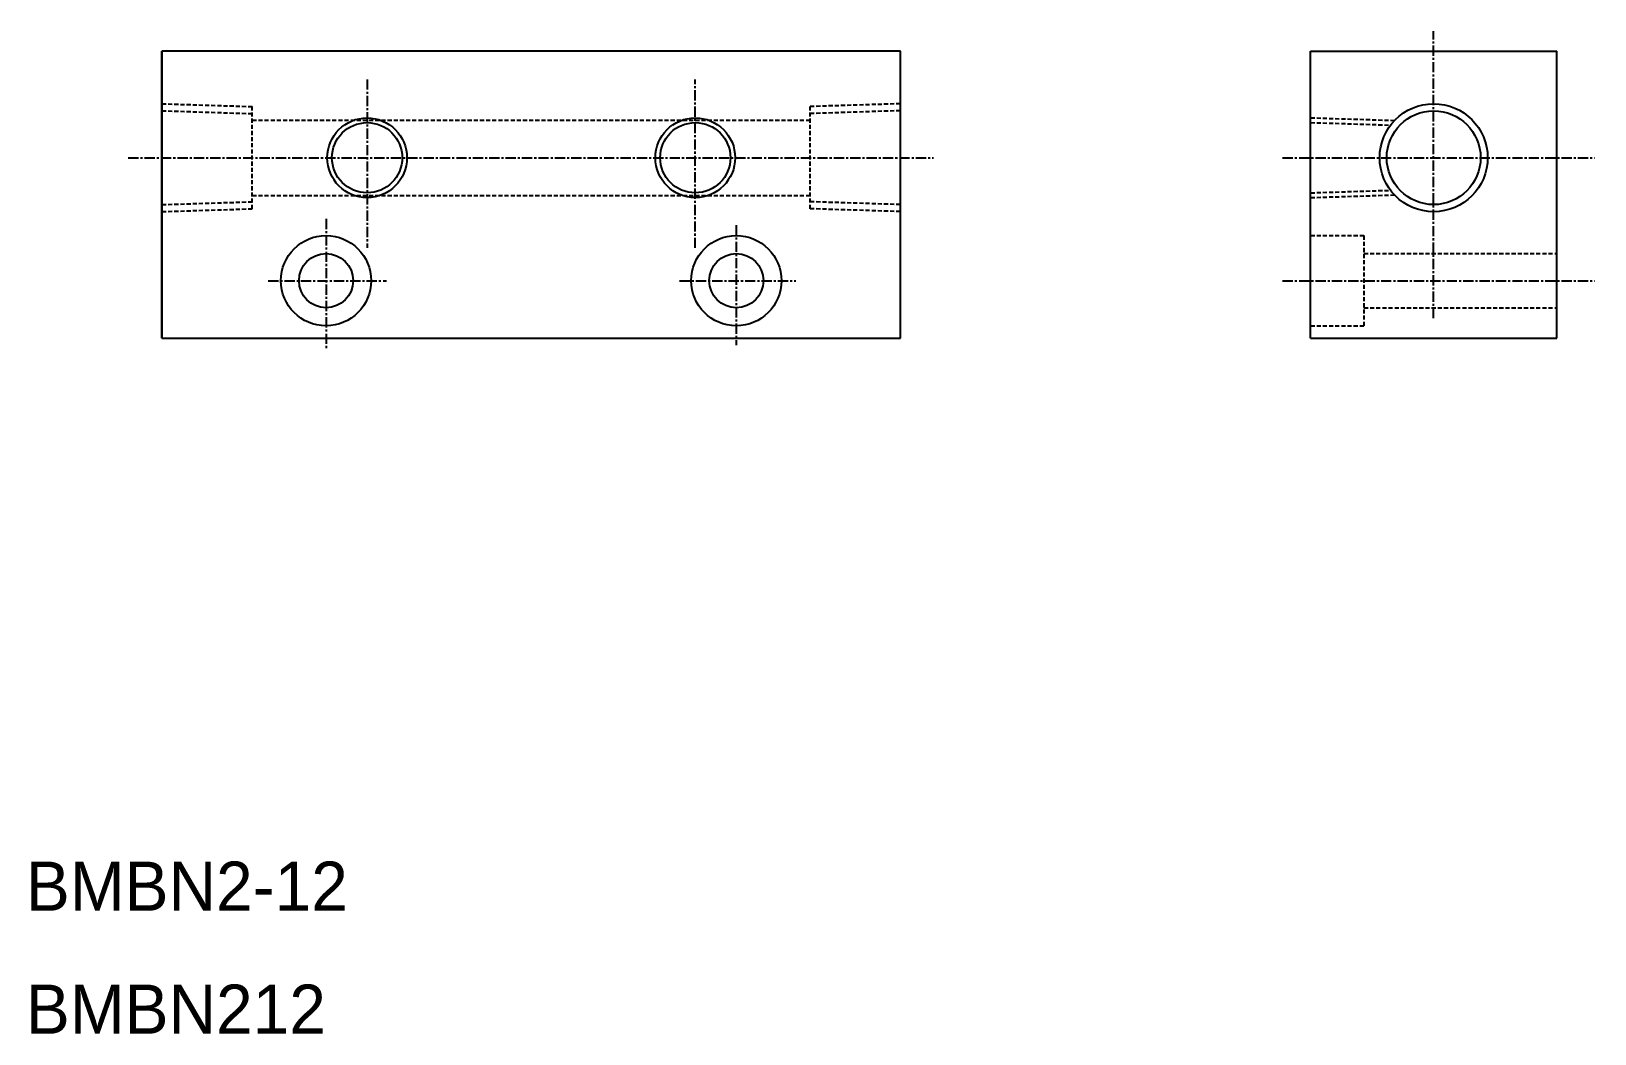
# Model space of a CAD drawing. Extents: x 1276 to 1467, y 3428 to 3550.
import ezdxf

# ---------------------------------------------------------------- set-up
doc = ezdxf.new("R2010")
doc.units = 0
doc.linetypes.add('CENTER', pattern=[2, 1.25, -0.25, 0.25, -0.25])
doc.linetypes.add('DASHED', pattern=[0.75, 0.5, -0.25])
doc.layers.get('0').update_dxf_attribs({"linetype": 'CONTINUOUS'})
doc.layers.add('CENTER', color=1, linetype='CENTER')

msp = doc.modelspace()

# ---------------------------------------------------------------- linework, layer by layer
at = {"color": 7, "linetype": 'CONTINUOUS'}
for p, q in [((1381.98, 3547.59), (1291.98, 3547.59)), ((1291.98, 3547.59), (1291.98, 3512.59)), ((1291.98, 3512.59), (1291.98, 3547.59)), ((1381.98, 3512.59), (1381.98, 3547.59)), ((1431.98, 3512.59), (1431.98, 3547.59)), ((1431.98, 3547.59), (1461.98, 3547.59)), ((1461.98, 3512.59), (1461.98, 3547.59)), ((1291.98, 3512.59), (1381.98, 3512.59)), ((1431.98, 3512.59), (1461.98, 3512.59))]:
    msp.add_line(p, q, dxfattribs=at)
at = {"color": 3, "linetype": 'DASHED'}
for p, q in [((1291.98, 3541.17), (1302.98, 3540.83)), ((1302.98, 3528.36), (1302.98, 3540.83)), ((1381.98, 3541.17), (1370.98, 3540.83)), ((1370.98, 3528.36), (1370.98, 3540.83)), ((1291.98, 3540.32), (1302.98, 3539.97)), ((1302.98, 3539.19), (1370.98, 3539.19)), ((1381.98, 3540.32), (1370.98, 3539.97)), ((1431.98, 3539.46), (1442.22, 3539.14)), ((1431.98, 3538.88), (1441.73, 3538.57)), ((1302.98, 3529.99), (1370.98, 3529.99)), ((1431.98, 3530.31), (1441.73, 3530.62)), ((1431.98, 3529.73), (1442.22, 3530.05)), ((1291.98, 3528.87), (1302.98, 3529.22)), ((1291.98, 3528.02), (1302.98, 3528.36)), ((1381.98, 3528.87), (1370.98, 3529.22)), ((1381.98, 3528.02), (1370.98, 3528.36)), ((1431.98, 3525.09), (1438.48, 3525.09)), ((1438.48, 3525.09), (1438.48, 3514.09)), ((1438.48, 3522.89), (1461.98, 3522.89)), ((1438.48, 3516.29), (1461.98, 3516.29)), ((1431.98, 3514.09), (1438.48, 3514.09))]:
    msp.add_line(p, q, dxfattribs=at)
for p, q in [((1319.98, 3529.99), (1319.98, 3529.99)), ((1336.98, 3529.99), (1336.98, 3529.99))]:
    msp.add_line(p, q)
at = {"color": 3, "linetype": 'CONTINUOUS'}
for centre, radius in [((1446.98, 3534.59), 6.58), ((1316.98, 3534.59), 4.86), ((1356.98, 3534.59), 4.86)]:
    msp.add_circle(centre, radius, dxfattribs=at)
at = {"color": 7, "linetype": 'CONTINUOUS'}
for centre, radius in [((1316.98, 3534.59), 4.28), ((1356.98, 3534.59), 4.28), ((1446.98, 3534.59), 5.72), ((1311.98, 3519.59), 5.5), ((1361.98, 3519.59), 5.5), ((1311.98, 3519.59), 3.3), ((1361.98, 3519.59), 3.3)]:
    msp.add_circle(centre, radius, dxfattribs=at)
at = {"layer": 'CENTER', "color": 1, "linetype": 'CENTER'}
for p, q in [((1446.98, 3515.01), (1446.98, 3550.01)), ((1316.98, 3544.14), (1316.98, 3523.58)), ((1356.98, 3523.58), (1356.98, 3544.14)), ((1287.86, 3534.59), (1386.02, 3534.59)), ((1428.57, 3534.59), (1466.61, 3534.59)), ((1311.98, 3527.13), (1311.98, 3511.36)), ((1361.98, 3526.35), (1361.98, 3511.73)), ((1304.92, 3519.59), (1319.36, 3519.59)), ((1355.05, 3519.59), (1369.23, 3519.59)), ((1428.57, 3519.59), (1466.61, 3519.59))]:
    msp.add_line(p, q, dxfattribs=at)

# ---------------------------------------------------------------- texts
at = {"color": 7, "linetype": 'CONTINUOUS'}
for s, p in [('BMBN2-12', (1275.39, 3442.74)), ('BMBN212', (1275.39, 3427.74))]:
    msp.add_text(s, height=6, dxfattribs=at).set_placement(p)

doc.saveas('drawing.dxf')
